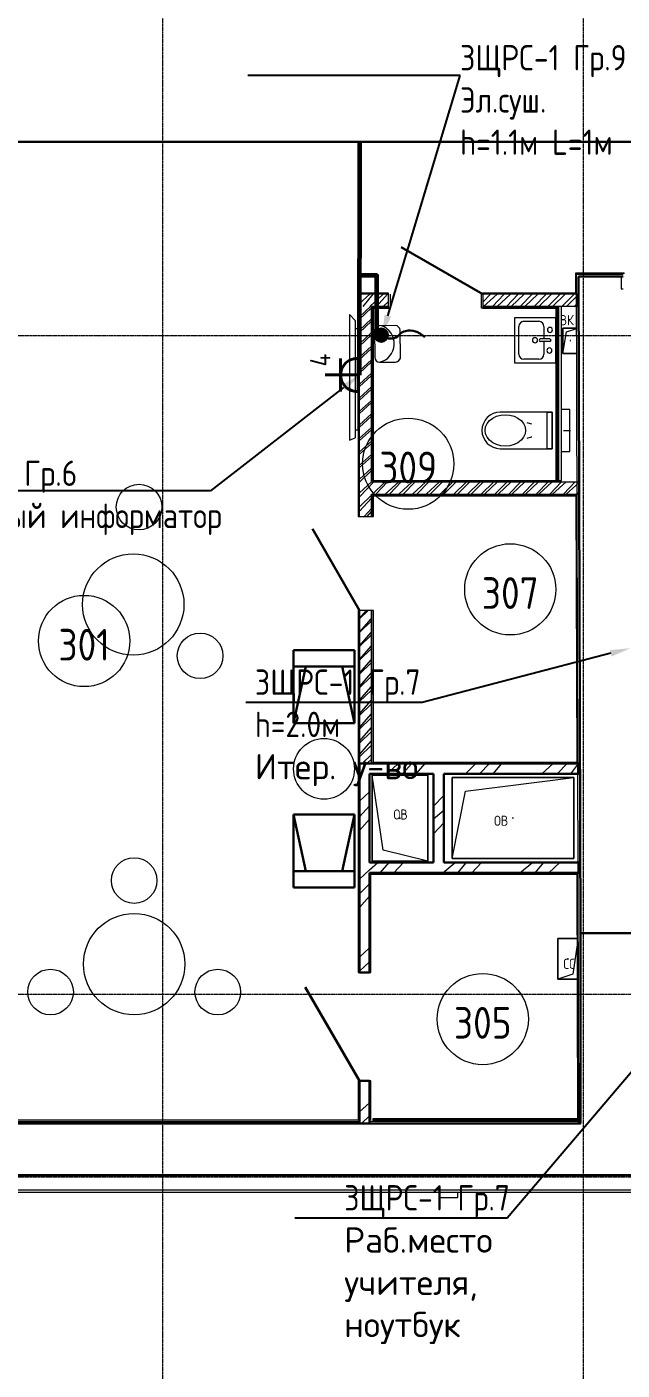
# Model space of a CAD drawing. Header units: millimetres. Extents: x -32 to 417638015, y -35 to 175284279.
# Drawn here: x 417133556 to 417139429, y 175229785 to 175243042 of the extents above; entities that cross this region are included whole.
import ezdxf
from ezdxf import colors
from ezdxf.entities.mleader import LeaderData, LeaderLine
from ezdxf.math import Vec2, Vec3

# ---------------------------------------------------------------- set-up
doc = ezdxf.new("R2010")
doc.units = ezdxf.units.MM
doc.linetypes.add('ADSK_Линия сетки', pattern=[25, 20, -2.5, 0, -2.5])
for name, color, linetype, lineweight in [('_ЭМ_гофра', 5, 'Continuous', 60), ('_ЭМ_ТХобщее_слой', 7, 'Continuous', 30), ('Аннотация', 7, 'Continuous', 18), ('Двери', 7, 'Continuous', 9), ('Обобщенные модели', 7, 'Continuous', 18), ('Оси', 253, 'Continuous', 9), ('Перекрытие', 7, 'Continuous', 18), ('Сантехника', 7, 'Continuous', 18), ('Стены внутренние', 7, 'Continuous', 18), ('Стены несущие', 7, 'Continuous', 30), ('Стены отделка', 7, 'Continuous', 30), ('Стены штриховка', 7, 'Continuous', 9), ('ТХ', 5, 'Continuous', 0), ('ШТРИХОВКА', 252, 'Continuous', 15), ('ЭМ', 5, 'Continuous', 40), ('ЭМ_Лоток 1_2', 162, 'Continuous', 30), ('ЭОМ_Кабель Быт. розеток', 5, 'Continuous', 30), ('ЭОМ_Кабельный вывод', 1, 'Continuous', 35)]:
    doc.layers.add(name, color=color, linetype=linetype, lineweight=lineweight)
doc.layers.add('_ЭМ_Надписи', color=7, linetype='Continuous')
doc.layers.add('ЭОМ_Лотки рабочие', color=5, linetype='Continuous')
doc.layers.add('Линии', color=7, linetype='Continuous', lineweight=9, true_color=0x00a600)
doc.styles.add('GOST Common', font='GOST_Common.ttf', dxfattribs={"width": 0.9, "height": 349.9999999999996})
doc.styles.add('GOST Common_4', font='GOST_Common.ttf', dxfattribs={"width": 0.9, "height": 199.9999999999999})
doc.styles.add('ЭОМ', font='isocpeur.ttf', dxfattribs={"width": 0.85, "height": 250})
doc.linetypes.add('Cable in the tray', pattern='A,5,[130,ltypeshp.shx,S=1,R=0,X=0,Y=0],1.5,[130,ltypeshp.shx,S=1.5,R=90,X=0,Y=-1],1,[130,ltypeshp.shx,S=1,R=0,X=0.5,Y=0],5', length=12.5)
pattern_1 = [(45, (507.3426762534655, 158.9018102923892), (-381.6608851454391, 381.6608851454391), []), (45, (642.280676253431, 158.9018102923892), (0, 763.3217702908781), []), (45, (372.4046762534417, 158.9018102923892), (0, 763.3217702908781), [])]

# ---------------------------------------------------------------- blocks, each defined once
blk = doc.blocks.new('ТХ 3 этаж')
at = {"color": 8}
for p, q in [((11806.76866938069, 4509.893580037577), (11806.76866937685, 5229.893580035714)), ((11806.76866938069, 4509.893580037577), (11806.7686693751, 5229.893580035714)), ((11806.76866937691, 5229.89358003746), (12406.76866937691, 5229.893580041302)), ((12406.76866938057, 4509.893580043165), (12406.76866937696, 5229.893580043165)), ((11806.76866937772, 5069.674335740216), (12406.76866937766, 5069.674335741671)), ((12406.76866937766, 5069.674335741263), (11806.76866937772, 5069.67433573684)), ((11806.76866937324, 4509.893580043165), (11928.24231529073, 5069.674335741845)), ((11806.76866937324, 4509.893580039439), (11928.24231529073, 5069.674335741845)), ((12406.76866938057, 4509.893580043165), (12285.29502346308, 5069.674335741845)), ((12406.76866938057, 4509.893580039439), (12285.29502346308, 5069.674335741845)), ((12406.76866938052, 4509.893580038508), (11806.76866938069, 4509.893580036645)), ((12406.76866938052, 4509.893580041651), (11806.76866938069, 4509.893580038159)), ((11806.76866938069, 3609.893580037577), (11806.76866937685, 2889.893580039439)), ((11806.76866938069, 3609.893580037577), (11806.7686693751, 2889.893580039439)), ((12406.76866938052, 3609.893580036645), (11806.76866938069, 3609.893580038508)), ((12406.76866938052, 3609.893580033502), (11806.76866938069, 3609.893580036995)), ((11806.76866937324, 3609.893580031989), (11928.24231529073, 3050.112824333308)), ((11806.76866937324, 3609.893580035714), (11928.24231529073, 3050.112824333308)), ((12406.76866938057, 3609.893580031989), (12285.29502346308, 3050.112824333308)), ((12406.76866938057, 3609.893580035714), (12285.29502346308, 3050.112824333308)), ((12406.76866938057, 3609.893580031989), (12406.76866937696, 2889.893580031989)), ((11806.76866937772, 3050.112824334938), (12406.76866937766, 3050.112824333482)), ((12406.76866937766, 3050.11282433389), (11806.76866937772, 3050.112824338314)), ((11806.76866937691, 2889.893580037693), (12406.76866937691, 2889.893580033851))]:
    blk.add_line(p, q, dxfattribs=at)
at = {"layer": 'ТХ', "color": 8}
for p, q in [((12414.76866937874, 8405.902026004973), (12444.76866937874, 8405.902026004973)), ((12444.76866937874, 7405.902026004973), (12444.76866937874, 8405.902026004973)), ((12414.76866937874, 7405.902026004973), (12444.76866937874, 7405.902026004973))]:
    blk.add_line(p, q, dxfattribs=at)
for points in [[(12358.20012688384, 8542.470568499877), (12358.20012688384, 7302.470568499877), (12414.76866937874, 7325.902026004973)], [(12358.20012688384, 8542.470568499877), (12414.76866937874, 8485.902026004973), (12414.76866937874, 7325.902026004973)]]:
    blk.add_lwpolyline(points, dxfattribs=at)
blk.add_lwpolyline([(12860.88415485996, 8125.220467414998), (12858.34891523322, 8385.003361162264, 0.414213562373095), (12807.86336574925, 8434.513050045352), (12655.01073841867, 8433.021350448544, 0.414213562373095), (12605.50104956538, 8382.535800964863), (12608.03628919212, 8122.752907217597, 0.414213562373095), (12658.5218386761, 8073.243218334508), (12811.37446597687, 8074.734917931026, 0.414213562373095)], format="xyb", close=True, dxfattribs=at)
for centre, radius in [((10281.8564396415, 6643.84473266959), 225), ((10225.00445226143, 5682.117012276954), 500), ((10884.40938140469, 5175.40762385854), 225), ((10233.81464839645, 2957.898158645141), 225), ((10233.81464839645, 2132.898158645141), 500), ((9408.814648396452, 1857.898158645141), 225), ((11058.81464839645, 1857.898158645141), 225)]:
    blk.add_circle(centre, radius, dxfattribs=at)
at = {"layer": 'ТХ', "color": 8, "lineweight": 0}
blk.add_circle((12106.76866938063, 4059.893580037577), 300, dxfattribs=at)
at = {"layer": 'ТХ', "color": 8}
blk.add_arc((12612.93348119577, 8255.871532778081), 187.6203580277616, 283.211322783977, 70.94240117548269, dxfattribs=at)
blk = doc.blocks.new('План 3 этажа')
at = {"layer": 'Стены внутренние', "lineweight": 9}
h = blk.add_hatch(dxfattribs=at)
h.set_pattern_fill('FP_1', color=8, style=0, pattern_type=2)
h.set_pattern_definition(pattern_1)
h.paths.add_polyline_path([(7504.269196593727, 4129.958765830202), (7601.217477118189, 4129.958765830202), (7600.946913246822, 4229.958765830205), (5445.873415508366, 4229.958765830213), (5445.873415508366, 4129.958765830202), (6684.714557042578, 4129.958765830202)])
h = blk.add_hatch(dxfattribs=at)
h.set_pattern_fill('FP_1', color=8, style=0, pattern_type=2)
h.set_pattern_definition(pattern_1)
h.paths.add_polyline_path([(5445.873415508366, 679.9999999999991), (5545.873415508366, 679.9999999999991), (5545.873415508366, 1098.210109601943), (5445.873415508366, 1098.210109601943), (5445.873415508366, 700.0000000000036)])
h.paths.add_polyline_path([(5495.873415508366, 2168.210109601942), (5545.873415508366, 2168.210109601942), (5545.873415508366, 4129.958765830202), (5445.873415508366, 4129.958765830202), (5445.873415508366, 2168.210109601942)])
h = blk.add_hatch(dxfattribs=at)
h.set_pattern_fill('FP_1', color=8, style=0, pattern_type=2)
h.set_pattern_definition(pattern_1)
h.paths.add_polyline_path([(6176.873415508366, 3252.901810292396), (6276.873415508366, 3252.901810292396), (6276.873415508366, 4129.958765830202), (6176.873415508366, 4129.958765830202), (6176.873415508366, 4122.464447075844)])
h = blk.add_hatch(dxfattribs=at)
h.set_pattern_fill('FP_1', color=8, style=0, pattern_type=2)
h.set_pattern_definition(pattern_1)
h.paths.add_polyline_path([(7513.124695901352, 3152.901810292401), (7603.85907050909, 3153.62982091508), (7603.590476371406, 3252.901810292396), (5545.873415508366, 3252.901810292396), (5545.873415508366, 3152.901810292401), (6978.762994997902, 3152.901810292401)])
at = {"layer": 'Стены штриховка'}
h = blk.add_hatch(dxfattribs=at)
h.set_pattern_fill('ANSI32', color=8, scale=10)
h.set_pattern_definition([(45, (507.3426762534655, 158.9018102923892), (-67.35192090801866, 67.35192090801866), []), (45, (552.2439762534341, 158.9018102923892), (-67.35192090801866, 67.35192090801866), [])])
h.paths.add_polyline_path([(5733.714881723106, 8742.444204353695), (5733.714881723106, 8862.444204353695), (5445.873415508366, 8862.444204353695), (5445.873415508366, 8742.444204353695)])
h.paths.add_polyline_path([(7587.940417743288, 8737.44420435371), (7588.751286141865, 8737.44420435371), (7587.940417743288, 8862.444204353698), (6663.714881723106, 8862.444204353698), (6663.714881723106, 8742.444204353695), (7513.124695901352, 8742.444204353695)])
h = blk.add_hatch(dxfattribs=at)
h.set_pattern_fill('ANSI32', color=8, scale=10)
h.set_pattern_definition([(45, (482.832786445797, 158.9018102923892), (-67.35192090801866, 67.35192090801866), []), (45, (527.7340864458238, 158.9018102923892), (-67.35192090801866, 67.35192090801866), [])])
h.paths.add_polyline_path([(5565.873415508366, 4229.958765830205), (5565.873415508366, 5740.462227279932), (5446.363525700755, 5740.462227279932), (5446.363525700755, 4229.958765830213), (5471.363525700755, 4229.958765830213)])
h.paths.add_polyline_path([(5446.363525700755, 6670.462227279938), (5565.873415508366, 6670.462227279938), (5565.873415508366, 6890.853864246798), (7613.747565659462, 6890.853864246795), (7613.422889013833, 7010.853864246795), (5565.873415508366, 7010.853864246798), (5565.873415508366, 8742.444204353695), (5446.363525700755, 8742.444204353695), (5446.363525700755, 7152.733107545472)])
at = {"layer": 'Двери', "color": 8, "lineweight": 30}
for p, q in [((6663.714881723101, 8862.44420435466), (5858.311256203574, 9327.444204354662)), ((5445.873415507406, 5740.462227279925), (4980.873415507403, 6545.86585279945)), ((5445.873415507407, 1098.210109601941), (4910.873415507403, 2024.857291651288))]:
    blk.add_line(p, q, dxfattribs=at)
at = {"layer": 'Линии', "color": 8}
for centre in [(5926.903709324266, 7190.18144267326), (6933.826585126299, 5950.14140555117), (2729.542900285873, 5440.476442022657), (6662.034804190698, 1709.216906209185)]:
    blk.add_circle(centre, 450.0000000000006, dxfattribs=at)
at = {"layer": 'Обобщенные модели', "color": 8}
for p, q in [((7451.429212507036, 8278.901810291924), (7451.429212507036, 8528.901810291927)), ((7451.429212507036, 8528.901810291927), (7589.315526516748, 8528.901810291927)), ((7589.315526516748, 8528.901810291927), (7451.429212507036, 8528.901810291927)), ((7451.429212507036, 8528.901810291927), (7451.429212507036, 8278.901810291924)), ((7451.429212507036, 8278.901810291924), (7488.929212507029, 8491.401810291925)), ((7488.929212507029, 8491.401810291925), (7589.326441758439, 8524.867553375729)), ((7589.991936195228, 8278.901810291924), (7451.429212507036, 8278.901810291924)), ((7451.429212507036, 8278.901810291924), (7589.991936195228, 8278.901810291924)), ((5569.873415508367, 4116.424894801286), (6119.873415508371, 4116.424894801282)), ((5569.87341550836, 3266.424894801286), (5569.873415508367, 4116.424894801286)), ((5679.873415508363, 3376.424894801279), (5569.873415508367, 4116.424894801286)), ((5569.873415508367, 4116.424894801286), (5569.87341550836, 3266.424894801286)), ((6119.873415508371, 4116.424894801282), (5569.873415508367, 4116.424894801286)), ((6119.873415508371, 4116.424894801282), (6119.873415508365, 3266.424894801282)), ((6119.873415508365, 3266.424894801282), (6119.873415508371, 4116.424894801282)), ((6359.38985061861, 3292.901810292395), (6359.38985061861, 4092.9018102924)), ((6359.38985061861, 4092.9018102924), (7559.38985061861, 4092.9018102924)), ((7559.38985061861, 4092.9018102924), (6359.38985061861, 4092.9018102924)), ((6359.38985061861, 4092.9018102924), (6359.38985061861, 3292.901810292395)), ((6492.723183951935, 3959.568476959064), (7559.38985061861, 4092.9018102924)), ((7559.38985061861, 4092.9018102924), (7559.38985061861, 3292.901810292395)), ((7559.38985061861, 3292.901810292395), (7559.38985061861, 4092.9018102924)), ((6359.38985061861, 3292.901810292395), (6492.723183951935, 3959.568476959064)), ((6119.873415508365, 3266.424894801282), (5679.873415508363, 3376.424894801279)), ((6119.873415508365, 3266.424894801282), (5569.87341550836, 3266.424894801286)), ((5569.87341550836, 3266.424894801286), (6119.873415508365, 3266.424894801282)), ((7559.38985061861, 3292.901810292395), (6359.38985061861, 3292.901810292395)), ((6359.38985061861, 3292.901810292395), (7559.38985061861, 3292.901810292395)), ((7402.342676253465, 2103.259982552349), (7402.342676253465, 2503.259982552353)), ((7402.342676253465, 2503.259982552353), (7593.618692399327, 2503.259982552353)), ((7593.618692399327, 2503.259982552353), (7402.342676253465, 2503.259982552353)), ((7402.342676253465, 2503.259982552353), (7402.342676253465, 2103.259982552349)), ((7593.78084888054, 2443.327190941872), (7552.342676253472, 2153.259982552351)), ((7552.342676253472, 2153.259982552351), (7402.342676253465, 2103.259982552349)), ((7594.700947884904, 2103.259982552349), (7402.342676253465, 2103.259982552349)), ((7402.342676253465, 2103.259982552349), (7594.700947884904, 2103.259982552349))]:
    blk.add_line(p, q, dxfattribs=at)
for centre, radius, start, end in [((7526.429212507035, 8403.901810291925), 2.500000000000002, 0, 180), ((7526.429212507035, 8403.901810291925), 2.500000000000002, 180, 0), ((7526.429212507035, 8403.901810291925), 2.499999999999999, 59.99999999998969, 165.0000000000055), ((7526.429212507035, 8403.901810291925), 2.500000000000002, 194.9999999999945, 270), ((7526.429212507035, 8403.901810291925), 2.499999999999998, 300.0000000000103, 0), ((5844.873415508366, 3691.424894801284), 2.500000000000002, 90, 270), ((5844.873415508366, 3691.424894801284), 2.499999999999999, 149.9999999999897, 255.0000000000056), ((5844.873415508366, 3691.424894801284), 2.500000000000002, 270, 90), ((5844.873415508366, 3691.424894801284), 2.499999999999998, 30.00000000001032, 90), ((5844.873415508366, 3691.424894801284), 2.500000000000002, 284.9999999999944, 0), ((6959.389850618609, 3692.901810292397), 2.500000000000002, 0, 180), ((6959.389850618609, 3692.901810292397), 2.500000000000002, 180, 0), ((6959.389850618609, 3692.901810292397), 2.499999999999999, 60.00000000000272, 165.0000000000055), ((6959.389850618609, 3692.901810292397), 2.500000000000002, 194.9999999999945, 270), ((6959.389850618609, 3692.901810292397), 2.499999999999998, 299.9999999999973, 0), ((7502.342676253465, 2303.259982552351), 2.500000000000002, 0, 180), ((7502.342676253465, 2303.259982552351), 2.499999999999998, 119.9999999999973, 180), ((7502.342676253465, 2303.259982552351), 2.500000000000002, 180, 0), ((7502.342676253465, 2303.259982552351), 2.499999999999999, 240.0000000000027, 345.0000000000056), ((7502.342676253465, 2303.259982552351), 2.500000000000002, 14.99999999999445, 90)]:
    blk.add_arc(centre, radius, start, end, dxfattribs=at)
at = {"layer": 'Оси', "color": 8, "linetype": 'ADSK_Линия сетки'}
for p, q in [((3506.908029291895, -3523.68777841861), (3506.908029291953, 43515.24606842796)), ((7656.908029291895, -3523.687778418617), (7656.908029291953, 21256.87599485742)), ((-10051.7742391639, 8453.901810291998), (56512.195554265, 8453.90181029178)), ((-10051.7742391639, 1953.901810291999), (51155.43598741665, 1953.901810291802)), ((-10051.7742391639, 153.9018102919972), (51155.4359874166, 153.9018102917989))]:
    blk.add_line(p, q, dxfattribs=at)
at = {"layer": 'Перекрытие', "color": 8}
for p, q in [((5748.714881723106, 8862.444204353698), (5748.714881723106, 8724.444204353695)), ((6648.714881723106, 8724.444204353695), (6648.714881723106, 8862.444204353698)), ((5748.714881723106, 8724.444204353695), (5733.714881723106, 8724.444204353695)), ((6663.714881723106, 8724.444204353695), (6648.714881723106, 8724.444204353695)), ((7433.422230171738, 7010.8538642468), (7433.381049316784, 7025.853864246787))]:
    blk.add_line(p, q, dxfattribs=at)
at = {"layer": 'Сантехника', "color": 8}
for p, q in [((6980.273415508349, 8633.444138378183), (7380.27341550835, 8633.444138378183)), ((6980.27341550835, 8183.444138378184), (6980.273415508349, 8633.444138378183)), ((6980.273415508361, 8183.444138378178), (6980.273415508361, 8633.444138378178)), ((6980.273415508361, 8633.444138378178), (7380.273415508349, 8633.444138378178)), ((7380.27341550835, 8633.444138378183), (7380.273415508351, 8183.444138378185)), ((7380.273415508349, 8633.444138378178), (7380.27341550835, 8183.444138378179)), ((7018.37341550835, 8272.344138378185), (7018.373415508349, 8544.544138378182)), ((7069.173415508348, 8595.344138378181), (7215.173415508338, 8595.344138378181)), ((7265.973415508347, 8544.54413837817), (7265.973415508347, 8421.144138378178)), ((7323.123415508348, 8421.144138378178), (7231.073415508347, 8421.144138378177)), ((7323.123415508348, 8395.744138378177), (7231.073415508347, 8395.744138378177)), ((7265.973415508345, 8395.744138378177), (7265.973415508345, 8272.344138378177)), ((7215.173415508354, 8221.544138378185), (7069.17341550835, 8221.544138378184)), ((7380.273415508351, 8183.444138378185), (6980.27341550835, 8183.444138378184)), ((7380.27341550835, 8183.444138378179), (6980.273415508361, 8183.444138378178)), ((7347.483622476509, 7698.353967023962), (6834.40685208965, 7698.353967023963)), ((7297.483622476508, 7338.353761365143), (7297.483622476508, 7698.353967128444)), ((7297.483622476508, 7698.353967128444), (7347.483622476508, 7698.353967128444)), ((7347.483622476508, 7338.353761469626), (7347.483622476509, 7698.353967023962)), ((7347.483622476508, 7698.353967128444), (7347.483622476508, 7338.353761365143)), ((7521.483622476513, 7726.353864246799), (7439.367249985276, 7726.353864246799)), ((7521.483622476513, 7310.353864351275), (7521.483622476513, 7726.353864246799)), ((7348.483622476513, 7618.353864246798), (7347.483622476518, 7618.353864246798)), ((7347.483622476518, 7598.353864246794), (7348.483622476513, 7598.353864246794)), ((7348.483622476513, 7573.353864246799), (7347.483622476518, 7573.353864246799)), ((7348.483622476508, 7598.353864246794), (7348.483622476508, 7618.353864246794)), ((7348.483622476508, 7598.353864246794), (7348.483622476508, 7618.353864246794)), ((7348.483622476508, 7463.353864246794), (7348.483622476508, 7573.353864246794)), ((7348.483622476508, 7571.479784692693), (7348.483622476508, 7573.353864246794)), ((7347.483622476518, 7463.353864246798), (7348.483622476513, 7463.353864246798)), ((7348.483622476513, 7438.353864246796), (7347.483622476518, 7438.353864246796)), ((7348.483622476508, 7463.353864246794), (7348.483622476508, 7465.227943800895)), ((7348.483622476508, 7418.353864246794), (7348.483622476508, 7438.353864246794)), ((7348.483622476508, 7418.353864246794), (7348.483622476508, 7438.353864246794)), ((7459.783622476525, 7518.353864246797), (7527.783622476525, 7518.353864246797)), ((6834.406852089648, 7338.353761469627), (7347.483622476508, 7338.353761469626)), ((7347.483622476508, 7338.353761365143), (7297.483622476508, 7338.353761365143)), ((7347.483622476518, 7418.3538642468), (7348.483622476513, 7418.3538642468)), ((7439.367249985276, 7310.353864351275), (7521.483622476513, 7310.353864351275))]:
    blk.add_line(p, q, dxfattribs=at)
at = {"layer": 'Сантехника', "color": 8, "flags": 128}
for points in [[(6684.983622476509, 7518.353864246797), (6689.998040040144, 7552.844609010026), (6704.789848896025, 7585.605843810019), (6728.617325982903, 7614.994783534901), (6760.285662104762, 7639.537744029341), (6798.206874652998, 7658.004038771672), (6840.479435685246, 7669.46769063498), (6884.983622476509, 7673.353864246797), (6929.487809267772, 7669.467690634979), (6971.76037030002, 7658.004038771671), (7009.681582848256, 7639.537744029341), (7041.349918970114, 7614.994783534899), (7065.177396056993, 7585.605843810017), (7079.969204912873, 7552.844609010024), (7084.983622476509, 7518.353864246796)], [(7145.260154144526, 7580.093266185215), (7109.840920476629, 7590.014559422181), (7101.211180791205, 7593.34945972444)], [(7084.983622476509, 7518.353864246797), (7079.969204912873, 7483.863119483568), (7065.177396056993, 7451.101884683575), (7041.349918970114, 7421.712944958694), (7009.681582848256, 7397.169984464253), (6971.76037030002, 7378.703689721921), (6929.487809267772, 7367.240037858614), (6884.983622476509, 7363.353864246797), (6840.479435685246, 7367.240037858614), (6798.206874652998, 7378.703689721921), (6760.285662104762, 7397.169984464252), (6728.617325982903, 7421.712944958692), (6704.789848896025, 7451.101884683574), (6689.998040040144, 7483.863119483567), (6684.983622476509, 7518.353864246796)], [(7101.211180791201, 7443.35826876915), (7142.611704722271, 7456.078403018243), (7145.26015414453, 7456.614462308384)]]:
    blk.add_lwpolyline(points, dxfattribs=at)
at = {"layer": 'Сантехника', "color": 8}
for centre, radius, start, end in [((7069.173415508348, 8544.544138378182), 50.79999999999815, 90, 180), ((7215.173415508338, 8544.54413837817), 50.80000000000857, 0, 90), ((7325.241346715666, 8510.044138378178), 25.40000000000009, 90, 270), ((7325.241346715666, 8510.044138378178), 25.40000000000006, 270, 90), ((7177.928014394711, 8408.444138378178), 25.39999999999974, 90, 270), ((7177.928014394711, 8408.444138378178), 25.39999999999975, 270, 90), ((7231.073415508347, 8408.444138378178), 12.7, 90, 270), ((7323.123415508348, 8408.444138378178), 12.69999999999998, 270, 90), ((7069.17341550835, 8272.344138378185), 50.79999999999966, 180, 270), ((7215.173415508353, 8272.344138378176), 50.79999999999239, 270, 0), ((7320.044621954354, 8306.844138378177), 25.40000000000017, 90, 270), ((7320.044621954354, 8306.844138378177), 25.40000000000017, 270, 90), ((6834.40685208965, 7518.353864194553), 180.0001028294098, 90, 270)]:
    blk.add_arc(centre, radius, start, end, dxfattribs=at)
at = {"layer": 'Стены несущие', "color": 8}
for p, q in [((8047.938898143184, 9038.323882769644), (7607.940508640138, 9037.13340609294)), ((7607.940508640138, 9037.13340609294), (7625.477066189982, 2555.648106689634)), ((7611.217513720505, 4229.958765830198), (5445.873415508366, 4229.958765830205)), ((5445.873415508366, 4229.958765830205), (5445.873415508366, 2168.210109601942)), ((5545.873415508366, 4129.958765830205), (6176.873415508366, 4129.958765830203)), ((5545.873415508366, 3252.901810292396), (5545.873415508366, 4129.958765830205)), ((6176.873415508366, 4129.958765830203), (6176.873415508366, 3252.901810292397)), ((6276.873415508366, 4129.958765830203), (7611.217513720505, 4129.958765830198)), ((6276.873415508366, 3252.901810292397), (6276.873415508366, 4129.958765830203)), ((7611.217513720505, 4129.958765830198), (7611.217513720505, 4229.958765830198)), ((6176.873415508366, 3252.901810292397), (5545.873415508366, 3252.901810292396)), ((7613.590512973722, 3252.901810292401), (6276.873415508366, 3252.901810292397)), ((7613.590512973722, 3152.901810292401), (7613.590512973722, 3252.901810292401)), ((5545.873415508366, 3152.901810292396), (5545.873415508366, 2168.210109601942)), ((5545.873415508366, 3152.901810292396), (7613.590512973722, 3152.901810292401)), ((8521.35598398326, 2557.133406092935), (7625.477066189982, 2557.133406092938)), ((7625.477066189982, 2557.133406092938), (7625.477066189982, 679.9999999999745)), ((7625.477066189982, 2555.648106689635), (8065.475455693027, 2556.83858336634)), ((5445.873415508366, 2168.210109601942), (5545.873415508366, 2168.210109601942)), ((5545.873415508366, 1098.210109601943), (5445.873415508366, 1098.210109601943)), ((5445.873415508366, 1098.210109601943), (5445.873415508366, 680.0000000000018)), ((5545.873415508366, 680.0000000000018), (5545.873415508366, 1098.210109601943)), ((7625.477066189982, 679.9999999999754), (676.7738766371622, 679.9999999999973)), ((169.1934691593633, 169.9999999999991), (8185.477066189982, 169.9999999999727))]:
    blk.add_line(p, q, dxfattribs=at)
at = {"layer": 'Стены отделка', "color": 8, "lineweight": 9}
for p, q in [((7575.859204659064, 9067.139945119528), (7576.380569715286, 8874.444204353702)), ((8057.342676253465, 9069.139945119528), (7577.853800702083, 9069.139945119528)), ((8047.342676253465, 9057.139945119528), (7587.886304968968, 9057.139945119532)), ((7610.551928375673, 679.9596179692944), (7587.886304968968, 9057.139945119528)), ((7630.551855171216, 680.0137305455082), (7607.94049094792, 9037.139945119536)), ((7607.94049094792, 9037.139945119532), (8027.342676253465, 9037.139945119528)), ((8027.342676253465, 9037.139945119528), (8027.342676253465, 8917.139945119532)), ((8027.342676253465, 8917.139945119532), (8047.342676253465, 8917.139945119532)), ((5433.873415508366, 8872.444204353695), (5433.873415508366, 6670.462227279929)), ((5733.714881723106, 8874.444204353695), (5435.873415508366, 8874.444204353695)), ((5445.873415508366, 8862.444204353695), (5445.873415508366, 8837.444204353695)), ((5733.714881723106, 8724.444204353695), (5733.714881723106, 8874.444204353695)), ((6663.714881723106, 8874.444204353698), (6663.714881723106, 8724.444204353695)), ((7576.380569715286, 8874.444204353702), (6663.714881723106, 8874.444204353698)), ((7598.714881723106, 8862.444204353702), (7588.413081302657, 8862.444204353702)), ((7598.714881723106, 8742.444204353695), (7598.714881723106, 8862.444204353702)), ((5573.873415508366, 7025.853864246798), (5573.873415508366, 8734.444204353691)), ((5583.873415508366, 8724.444204353695), (5733.714881723106, 8724.444204353695)), ((5583.873415508366, 7010.8538642468), (5583.873415508366, 8724.444204353695)), ((6663.714881723106, 8724.444204353695), (7384.367249985225, 8724.444204353698)), ((7384.367249985225, 8724.444204353695), (7384.367249985284, 7010.853864246795)), ((7399.367249985225, 7025.853864246793), (7399.367249985225, 8742.444204353695)), ((7439.367249985284, 7025.853864246793), (7439.367249985284, 8742.444204353695)), ((5565.873415508366, 7010.853864246798), (7615.968769403291, 7010.853864246795)), ((5583.873415508366, 7025.853864246791), (7439.367249985284, 7025.853864246793)), ((7615.968769403291, 6885.853864246795), (7615.968769403291, 7010.853864246795)), ((5565.873415508366, 6890.853864246798), (7615.968769403291, 6890.853864246795)), ((7615.968769403291, 6885.853864246795), (5571.873415508366, 6885.853864246798)), ((5583.873415508366, 6670.462227279927), (5583.873415508366, 6873.853864246798)), ((5583.873415508366, 6873.853864246775), (7581.793444390176, 6873.853864246791)), ((7581.793444390176, 6873.853864246791), (7588.914401659451, 4241.958765830194)), ((5433.873415508366, 6670.462227279929), (5583.873415508366, 6670.462227279929)), ((5583.873415508366, 5740.462227279929), (5433.873415508366, 5740.462227279929)), ((5433.873415508366, 5740.462227279929), (5433.873415508366, 2168.210109601942)), ((5583.873415508366, 4241.958765830202), (5583.873415508366, 5740.462227279929)), ((7588.914401659451, 4241.958765830196), (5583.873415508366, 4241.958765830194)), ((5557.873415508366, 3140.901810292396), (7591.893463984539, 3140.901810292401)), ((5557.873415508366, 2168.210109601942), (5557.873415508366, 3140.901810292396)), ((7591.893463984539, 3140.901810292401), (7598.430021451495, 724.9999999999736)), ((5433.873415508366, 2168.210109601942), (5445.873415508366, 2168.210109601942)), ((5545.873415508366, 2168.210109601942), (5557.873415508366, 2168.210109601942)), ((5445.873415508366, 1098.210109601943), (5433.873415508366, 1098.210109601943)), ((5433.873415508366, 1098.210109601943), (5433.873415508366, 712.0000000000018)), ((5557.873415508366, 1098.210109601943), (5545.873415508366, 1098.210109601943)), ((5557.873415508366, 718.9999999999809), (5557.873415508366, 1098.210109601943)), ((5433.873415508366, 712.0000000000018), (716.4455272222986, 712.0000000000009)), ((728.5700981095433, 700.0000000000009), (5445.873415508366, 700.0000000000027)), ((5545.873415508366, 718.9999999999809), (5557.873415508366, 718.9999999999809)), ((7605.477022262698, 700.0000000000018), (5545.873415508366, 700.0000000000018)), ((7598.430021451553, 724.9999999999754), (5576.873415508366, 724.9999999999809)), ((5576.873415508366, 724.9999999999809), (5576.873415508366, 712.9999999999809)), ((5576.873415508366, 712.9999999999809), (7604.474686451722, 712.9999999999754)), ((7604.474686451722, 712.9999999999754), (7604.474686451722, 724.9999999999754)), ((7604.474686451722, 724.9999999999745), (7610.430065374356, 724.9999999999754)), ((7605.477022262698, 680.0000000000018), (7605.477022262698, 700.0000000000018)), ((7610.551928375673, 679.9596179692935), (7630.551855171216, 680.0137305455082)), ((0, 0), (8355.477066189982, -2.728484105318785e-11)), ((8335.477066189982, 19.99999999997272), (19.90511401870754, 19.99999999999909)), ((6236.009141430375, -4.001776687800884e-11), (6236.009141430375, -50.00000000004002)), ((6236.009141430375, -50.00000000004002), (6415.979321139865, -50.00000000004275)), ((6415.979321139865, -50.00000000004275), (6415.979321139865, -4.274625098332763e-11))]:
    blk.add_line(p, q, dxfattribs=at)
at = {"layer": 'Стены штриховка', "color": 8}
for p, q in [((7577.853800702083, 9069.139945119528), (7575.853793381597, 9069.139945119528)), ((7575.853793381597, 9069.139945119528), (7575.859204659064, 9067.139945119528)), ((8059.342676253465, 9067.139945119528), (7575.859204659064, 9067.139945119528)), ((7577.853800702083, 9069.139945119528), (7578.385988313181, 8872.444204353702)), ((5435.873415508366, 8874.444204353695), (5433.873415508366, 8874.444204353695)), ((5433.873415508366, 8874.444204353695), (5433.873415508366, 8872.444204353695)), ((5733.714881723106, 8872.444204353695), (5433.873415508366, 8872.444204353695)), ((5435.873415508366, 8874.444204353695), (5435.873415508366, 6670.462227279927)), ((5733.714881723106, 8862.444204353698), (5445.873415508366, 8862.444204353695)), ((5445.873415508366, 6670.462227279929), (5445.873415508366, 8837.444204353695)), ((7578.385988313181, 8872.444204353702), (6663.714881723106, 8872.444204353698)), ((7588.413081302657, 8862.444204353702), (6663.714881723106, 8862.444204353698)), ((5733.714881723106, 8742.444204353691), (5565.873415508366, 8742.444204353695)), ((5565.873415508366, 7010.853864246798), (5565.873415508366, 8742.444204353695)), ((5573.873415508366, 8734.444204353691), (5733.714881723106, 8734.444204353691)), ((7599.716888316034, 8742.444204353695), (6663.714881723106, 8742.444204353691)), ((6663.714881723106, 8734.444204353691), (7393.367249985225, 8734.444204353695)), ((7393.367249985225, 7025.853864246793), (7393.367249985225, 8734.444204353695)), ((7412.367249985284, 7025.853864246793), (7412.367249985284, 8742.444204353695)), ((5573.873415508366, 7019.853864246798), (5573.873415508366, 7025.853864246798)), ((5573.873415508366, 7019.853864246795), (7384.367249985284, 7019.853864246795)), ((5565.873415508366, 6670.462227279929), (5565.873415508366, 6890.853864246798)), ((5571.873415508366, 6670.462227279929), (5571.873415508366, 6885.853864246798)), ((5581.873415508366, 6670.462227279927), (5581.873415508366, 6875.853864246798)), ((7583.788040433195, 6875.853864246791), (5581.873415508366, 6875.853864246784)), ((7583.788040433195, 6875.853864246791), (7590.919820257288, 4239.958765830196)), ((5435.873415508366, 5740.462227279929), (5435.873415508366, 2168.210109601942)), ((5445.873415508366, 5740.462227279929), (5445.873415508366, 4229.958765830198)), ((5565.873415508366, 4229.958765830198), (5565.873415508366, 5740.462227279929)), ((5581.873415508366, 4239.958765830202), (5581.873415508366, 5740.462227279929)), ((7590.919820257288, 4239.958765830196), (5581.873415508366, 4239.958765830202)), ((5555.873415508366, 3142.901810292396), (7593.888060027617, 3142.901810292401)), ((5555.873415508366, 2168.210109601942), (5555.873415508366, 3142.901810292396)), ((7593.888060027617, 3142.901810292401), (7600.430028771982, 724.9999999999745)), ((5435.873415508366, 1098.210109601943), (5435.873415508366, 710.0000000000018)), ((5555.873415508366, 718.9999999999809), (5555.873415508366, 1098.210109601943)), ((5435.873415508366, 710.0000000000018), (716.4661823807983, 710.0000000000009)), ((5576.873415508366, 714.9999999999818), (7604.474686451722, 714.9999999999754)), ((7598.430021451495, 724.9999999999736), (7600.430028771982, 724.9999999999736))]:
    blk.add_line(p, q, dxfattribs=at)
at = {"layer": 'ЭОМ_Лотки рабочие'}
blk.add_blockref('ТХ 3 этаж', (-7010.895253870607, 118.5421783487909), dxfattribs=at)
at = {"layer": 'Аннотация', "color": 8, "lineweight": 9, "line_spacing_factor": 1.022765581104984}
for s, insert, char_height, width, attachment_point, style in [('\\pxt3.6,7.2,10.8,14.4,18,21.6,25.2,28.8,32.4,36,39.6,43.2,46.8,50.4,54,57.6,61.2,64.8,68.4,72,75.6,79.2,82.8,86.4,90,93.6,97.2,100.8,104.4,108,111.6,115.2;{ВК}', (7421.539606625156, 8656.91102403057), 100, 156.348, 1, 'GOST Common_4'), ('309', (5926.903709324266, 7153.233322414511), 312.5000000000001, 520.2111192702771, 5, 'GOST Common'), ('307', (6933.826585126299, 5913.193285292422), 312.5000000000001, 520.2111192702771, 5, 'GOST Common'), ('301', (2729.542900285873, 5403.528321763908), 312.5000000000001, 520.2111192702771, 5, 'GOST Common'), ('\\pxt3.6,7.2,10.8,14.4,18,21.6,25.2,28.8,32.4,36,39.6,43.2,46.8,50.4,54,57.6,61.2,64.8,68.4,72,75.6,79.2,82.8,86.4,90,93.6,97.2,100.8,104.4,108,111.6,115.2;{ОВ}', (5781.895502542204, 3778.282967659067), 100, 156.348, 1, 'GOST Common_4'), ('\\pxt3.6,7.2,10.8,14.4,18,21.6,25.2,28.8,32.4,36,39.6,43.2,46.8,50.4,54,57.6,61.2,64.8,68.4,72,75.6,79.2,82.8,86.4,90,93.6,97.2,100.8,104.4,108,111.6,115.2;{ОВ}', (6773.878010918619, 3716.55137685816), 100, 156.348, 1, 'GOST Common_4'), ('\\pxt3.6,7.2,10.8,14.4,18,21.6,25.2,28.8,32.4,36,39.6,43.2,46.8,50.4,54,57.6,61.2,64.8,68.4,72,75.6,79.2,82.8,86.4,90,93.6,97.2,100.8,104.4,108,111.6,115.2;{СС}', (7457.442221084319, 2304.656599391203), 100, 138.168, 1, 'GOST Common_4')]:
    blk.add_mtext(s, dxfattribs=dict(at, insert=insert, char_height=char_height, width=width, attachment_point=attachment_point, style=style))
at = {"layer": 'Аннотация', "color": 8, "lineweight": 9, "insert": (6662.034804190698, 1672.26878595067), "char_height": 312.5000000000001, "attachment_point": 5, "line_spacing_factor": 1.022765581104984, "style": 'GOST Common'}
blk.add_mtext('305', dxfattribs=at)
blk = doc.blocks.new('_ЭМ_ТХ2_3 этаж_нов')
at = {"color": 8}
for p, q in [((10788.96538621839, 4474.533948094337), (10788.96538621455, 5194.533948092474)), ((10788.96538621839, 4474.533948094337), (10788.9653862128, 5194.533948092474)), ((10788.96538621461, 5194.53394809422), (11388.96538621461, 5194.533948098062)), ((11388.96538621827, 4474.533948099925), (11388.96538621467, 5194.533948099925)), ((10788.96538621542, 5034.314703796976), (11388.96538621536, 5034.314703798431)), ((11388.96538621536, 5034.314703798023), (10788.96538621542, 5034.3147037936)), ((10788.96538621094, 4474.533948099925), (10910.43903212843, 5034.314703798605)), ((10788.96538621094, 4474.533948096199), (10910.43903212843, 5034.314703798605)), ((11388.96538621827, 4474.533948099925), (11267.49174030079, 5034.314703798605)), ((11388.96538621827, 4474.533948096199), (11267.49174030079, 5034.314703798605)), ((11388.96538621822, 4474.533948095268), (10788.96538621839, 4474.533948093405)), ((11388.96538621822, 4474.533948098411), (10788.96538621839, 4474.533948094919)), ((10788.96538621839, 3574.533948094337), (10788.96538621455, 2854.5339480962)), ((10788.96538621839, 3574.533948094337), (10788.9653862128, 2854.5339480962)), ((11388.96538621822, 3574.533948093405), (10788.96538621839, 3574.533948095268)), ((11388.96538621822, 3574.533948090262), (10788.96538621839, 3574.533948093755)), ((10788.96538621094, 3574.533948088749), (10910.43903212843, 3014.753192390068)), ((10788.96538621094, 3574.533948092474), (10910.43903212843, 3014.753192390068)), ((11388.96538621827, 3574.533948088749), (11267.49174030079, 3014.753192390068)), ((11388.96538621827, 3574.533948092474), (11267.49174030079, 3014.753192390068)), ((11388.96538621827, 3574.533948088749), (11388.96538621467, 2854.533948088749)), ((10788.96538621542, 3014.753192391698), (11388.96538621536, 3014.753192390242)), ((11388.96538621536, 3014.75319239065), (10788.96538621542, 3014.753192395074)), ((10788.96538621461, 2854.533948094454), (11388.96538621461, 2854.533948090611))]:
    blk.add_line(p, q, dxfattribs=at)
at = {"layer": 'ТХ', "color": 8}
for p, q in [((11396.96538621645, 8370.542394061718), (11426.96538621645, 8370.542394061718)), ((11426.96538621645, 7370.542394061718), (11426.96538621645, 8370.542394061718)), ((11396.96538621645, 7370.542394061718), (11426.96538621645, 7370.542394061718))]:
    blk.add_line(p, q, dxfattribs=at)
for points in [[(11340.39684372153, 8507.110936556644), (11340.39684372153, 7267.110936556644), (11396.96538621645, 7290.542394061718)], [(11340.39684372153, 8507.110936556644), (11396.96538621645, 8450.542394061718), (11396.96538621645, 7290.542394061718)]]:
    blk.add_lwpolyline(points, dxfattribs=at)
blk.add_lwpolyline([(11843.08087169765, 8089.860835471776), (11840.54563207093, 8349.64372921901, 0.414213562373095), (11790.06008258694, 8399.153418102102), (11637.20745525638, 8397.661718505302, 0.414213562373095), (11587.69776640309, 8347.176169021614), (11590.23300602982, 8087.39327527438, 0.414213562373095), (11640.7185555138, 8037.883586391288), (11793.57118281456, 8039.375285987797, 0.414213562373095)], format="xyb", close=True, dxfattribs=at)
for centre, radius in [((9264.053156479204, 6608.485100726364), 225), ((9207.201169099135, 5646.757380333729), 500), ((9866.606098242395, 5140.047991915329), 225), ((9216.011365234153, 2922.538526701945), 225), ((9216.011365234153, 2097.538526701945), 500), ((8391.011365234153, 1822.538526701945), 225), ((10041.01136523415, 1822.538526701945), 225)]:
    blk.add_circle(centre, radius, dxfattribs=at)
at = {"layer": 'ТХ', "color": 8, "lineweight": 0}
blk.add_circle((11088.96538621833, 4024.533948094337), 300, dxfattribs=at)
at = {"layer": 'ТХ', "color": 8}
blk.add_arc((11595.13019803348, 8220.511900834834), 187.6203580277616, 283.2113227835516, 70.94240117639345, dxfattribs=at)
blk = doc.blocks.new('*U747')
at = {"lineweight": -2}
h = blk.add_hatch(color=0, dxfattribs=at)
h.dxf.hatch_style = 1
edge = h.paths.add_edge_path()
edge.add_arc((0, 0), 64.99999999999999, 0, 360)
at = {"color": 0, "lineweight": -2}
blk.add_lwpolyline([(0, 0, -0.08936249028699324), (-56.97456346954949, -29.41709668970263, -0.1054592248489479), (-111.2652997080294, -34.2193553929513, -0.1873399643475958), (-171.9810262243399, -1.654433486256588, 0.1592570552632497), (-240.558377878956, 40.09204580356246, 0.1381598355351745), (-336.7434551163078, 35.89434097772137, 0.1214254163346998), (-429.1684163067308, -22.03386083686538)], format="xyb", dxfattribs=at)
blk.add_circle((0, 0), 64.99999999999999, dxfattribs=at)
at = {"color": 7, "style": 'GOST Common', "width": 0.9}
blk.add_attdef('ОБОРУДОВАНИЕ', (25.45192302420901, 114.7032888709673), '', height=250, dxfattribs=at)
blk = doc.blocks.new('Блок 4 розетки бытов.')
at = {"layer": 'ЭМ', "color": 5}
for p, q in [((0, 0), (-5.820766091346741e-11, 325.9532249087933)), ((-162.7321568817133, 173.5360174413072), (162.73215690098, 173.536017441249)), ((-162.7321568911429, 5.820766091346741e-11), (162.7321568911429, 0))]:
    blk.add_line(p, q, dxfattribs=at)
blk.add_arc((-1.164153218269348e-10, 10.46755168191157), 163.0684657580474, 356.3195877734547, 183.6804122265453, dxfattribs=at)
at = {"layer": 'ЭОМ_Кабель Быт. розеток', "color": 7, "insert": (83.81465314235538, 474.4406314855441), "char_height": 200, "attachment_point": 1, "style": 'ЭОМ'}
blk.add_mtext_dynamic_manual_height_columns('4', width=202.0950565887615, gutter_width=1250, heights=[0], dxfattribs=at)

msp = doc.modelspace()

# ---------------------------------------------------------------- linework, layer by layer
at = {"layer": '_ЭМ_гофра', "linetype": 'ByBlock'}
for points in [[(417136837.4573532, 175239604.266295), (417136839.8361261, 175241905.7510279)], [(417137009.7174824, 175239994.5649611), (417137009.7174824, 175240589.4080133), (417136838.0732942, 175240589.5723721)]]:
    msp.add_lwpolyline(points, dxfattribs=at)
at = {"layer": 'ЭМ_Лоток 1_2', "linetype": 'Cable in the tray', "ltscale": 50}
msp.add_lwpolyline([(417132663.3096298, 175268196.7129518), (417132702.9363478, 175241905.7510279), (417180042.9009197, 175241905.7510279)], dxfattribs=at)

# ---------------------------------------------------------------- block references
at = {"layer": '_ЭМ_ТХобщее_слой', "lineweight": 50}
msp.add_blockref('_ЭМ_ТХ2_3 этаж_нов', (417125398.491967, 175231694.5649611), dxfattribs=at)
at = {"layer": 'ШТРИХОВКА'}
msp.add_blockref('План 3 этажа', (417131391.5839376, 175231540.6631508), dxfattribs=at)
at = {"layer": 'ЭОМ_Кабель Быт. розеток', "rotation": 89.99999999999999}
msp.add_blockref('Блок 4 розетки бытов.', (417136825.374857, 175239606.4396048), dxfattribs=at)
at = {"layer": 'ЭОМ_Кабельный вывод', "lineweight": 30, "xscale": -1}
msp.add_blockref('*U747', (417137052.7117174, 175240000.0338655, 128.5292663053444), dxfattribs=at)

# ---------------------------------------------------------------- leaders
at = {"layer": '_ЭМ_Надписи', "color": 7, "ltscale": 5}
ml = msp.add_multileader_mtext('Standard', dxfattribs=at)
ml.set_content('{\\fGOST Common|b0|i0|c204|p34;\\W0.9;\\C256;3ЩРС-1\\fISOCPEUR|b0|i0|c204|p34;\\W0.85; Гр.9 Эл.суш.\\P\\fGOST Common|b0|i0|c0|p34;\\W0.9;h=\\fGOST Common|b0|i0|c204|p34;1\\fGOST Common|b0|i0|c0|p34;.\\fGOST Common|b0|i0|c204|p34;1м \\fGOST Common|b0|i0|c0|p34;L=1\\fGOST Common|b0|i0|c204|p34;м}', color=1, style='ЭОМ')
ml.set_leader_properties()
ml.build(insert=Vec2(0, 0))
ml.multileader.update_dxf_attribs({"text_left_attachment_type": 6, "text_right_attachment_type": 6, "dogleg_length": 0, "arrow_head_size": 200})
ctx = ml.context
ctx.base_point, ctx.char_height, ctx.arrow_head_size, ctx.landing_gap_size, ctx.plane_origin = Vec3(417137829.9945153, 175242562.4900499), 250, 200, 0, Vec3(417112174.5135317, 175255778.9630881)
ctx.left_attachment, ctx.right_attachment = 6, 6
notes = []
notes.append((ctx, [(0, (1, 1, 0), (417137829.9945153, 175242562.4900499), (1, 0), 0, [(0, [(417137060.2255828, 175240000.0338655)], 0, [])])]))
ctx.mtext.insert, ctx.mtext.width, ctx.mtext.defined_height, ctx.mtext.flow_direction = Vec3(417137829.9945153, 175242862.4900499), 2073.809115969734, 545.6159617257083, 5
ml = msp.add_multileader_mtext('Standard', dxfattribs=at)
ml.set_content('{\\fGOST Common|b0|i0|c204|p34;\\W0.9;\\C256;3ЩРС-1\\fISOCPEUR|b0|i0|c204|p34;\\W0.85; Гр.6\\Pшкольный информатор\\P\\pq*;\\fGOST Common|b0|i0|c0|p34;\\W0.9;h=1.8\\fGOST Common|b0|i0|c204|p34;м}', color=1, style='ЭОМ')
ml.set_leader_properties()
ml.build(insert=Vec2(0, 0))
ml.multileader.update_dxf_attribs({"text_left_attachment_type": 6, "text_right_attachment_type": 6, "dogleg_length": 0, "arrow_head_size": 200})
ctx = ml.context
ctx.base_point, ctx.char_height, ctx.arrow_head_size, ctx.landing_gap_size, ctx.plane_origin = Vec3(417132413.6195267, 175238461.601074, -64.26463315267222), 250, 200, 0, Vec3(417113632.9066631, 175254574.2384826, -64.26463315267222)
ctx.left_attachment, ctx.right_attachment = 6, 6
notes.append((ctx, [(1, (1, 1, 0), (417135367.3695267, 175238461.601074, -64.26463315267222), (-1, 0), 0, [(0, [(417136837.4573532, 175239604.266295, -64.26463315267222)], 0, [])])]))
ctx.mtext.insert, ctx.mtext.width, ctx.mtext.defined_height, ctx.mtext.flow_direction = Vec3(417132413.6195267, 175238761.601074, -64.26463315267222), 3113.025245752809, 545.6159617257083, 5
ml = msp.add_multileader_mtext('Standard', dxfattribs=at)
ml.set_content('{\\fGOST Common|b0|i0|c204|p34;\\W0.9;\\C256;3ЩРС-1\\fISOCPEUR|b0|i0|c204|p34;\\W0.85; Гр.7\\Ph=2.0м\\P\\W1;\\C0;Итер. у-во}', color=1, style='ЭОМ')
ml.set_leader_properties()
ml.build(insert=Vec2(0, 0))
ml.multileader.update_dxf_attribs({"text_left_attachment_type": 6, "text_right_attachment_type": 6, "dogleg_length": 0, "arrow_head_size": 200})
ctx = ml.context
ctx.base_point, ctx.char_height, ctx.arrow_head_size, ctx.landing_gap_size, ctx.plane_origin = Vec3(417135805.6277663, 175236374.8530431), 250, 200, 0, Vec3(417128324.8567585, 175244126.0867963)
ctx.left_attachment, ctx.right_attachment = 6, 6
notes.append((ctx, [(1, (1, 1, 0), (417137455.6277663, 175236374.8530431), (-1, 0), 0, [(0, [(417139510.1175289, 175236909.7954082)], 0, [])])]))
ctx.mtext.insert, ctx.mtext.width, ctx.mtext.defined_height, ctx.mtext.flow_direction = Vec3(417135805.6277663, 175236699.8530431), 2879.262652535923, 1412.549695420081, 5
ml = msp.add_multileader_mtext('Standard', dxfattribs=at)
ml.set_content('{\\fGOST Common|b0|i0|c0|p34;\\W0.9;\\C256;3\\fGOST Common|b0|i0|c204|p34;ЩРС\\fGOST Common|b0|i0|c0|p34;-\\fGOST Common|b0|i0|c204|p34;1\\fISOCPEUR|b0|i0|c204|p34;\\W0.85; Гр.7\\P\\W1;\\C0;Раб.место учителя, ноутбук}', color=1, style='ЭОМ')
ml.set_leader_properties()
ml.build(insert=Vec2(0, 0))
ml.multileader.update_dxf_attribs({"text_left_attachment_type": 6, "text_right_attachment_type": 6, "dogleg_length": 0, "arrow_head_size": 200})
ctx = ml.context
ctx.base_point, ctx.char_height, ctx.arrow_head_size, ctx.landing_gap_size, ctx.plane_origin = Vec3(417136687.0792459, 175231285.8545197, -64.26463315267222), 250, 200, 0, Vec3(417118550.7612399, 175243165.0598257, -64.26463315267222)
ctx.left_attachment, ctx.right_attachment = 6, 6
notes.append((ctx, [(1, (1, 1, 0), (417138293.3292459, 175231285.8545197, -64.26463315267222), (-1, 0), 0, [(0, [(417141161.8888656, 175234656.167859, -64.26463315267222)], 0, [])])]))
ctx.mtext.insert, ctx.mtext.width, ctx.mtext.defined_height, ctx.mtext.flow_direction = Vec3(417136687.0792459, 175231610.8545197, -64.26463315267222), 2073.809115969734, 545.6159617257083, 5
for ctx, leaders in notes:
    for number, flags, end, landing, length, lines in leaders:
        leader = LeaderData()
        leader.index, (leader.has_last_leader_line, leader.has_dogleg_vector, leader.attachment_direction) = number, flags
        leader.last_leader_point, leader.dogleg_vector, leader.dogleg_length = Vec3(end), Vec3(landing), length
        for number, points, colour, breaks in lines:
            line = LeaderLine()
            line.index, line.vertices, line.color, line.breaks = number, Vec3.list(points), colors.encode_raw_color(colour), breaks
            leader.lines.append(line)
        ctx.leaders.append(leader)

doc.saveas('drawing.dxf')
